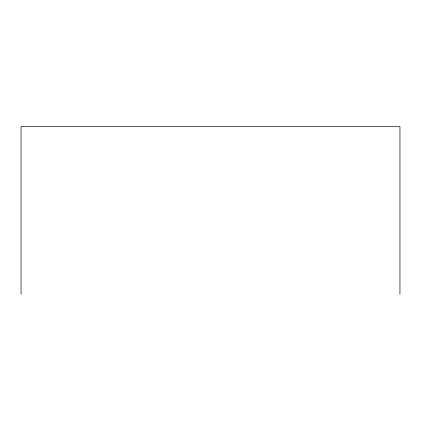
<?xml version="1.0" encoding="UTF-8"?>
<svg xmlns="http://www.w3.org/2000/svg" width="421" height="421" viewBox="0 0 421 421"><rect width="100%" height="100%" fill="white"/><g stroke="black" fill="none" stroke-linecap="round" stroke-linejoin="round"><path stroke-width="0.63" d="M399.95 294.332L399.95 126.668L21.05 126.668L21.05 294.332"/></g></svg>
